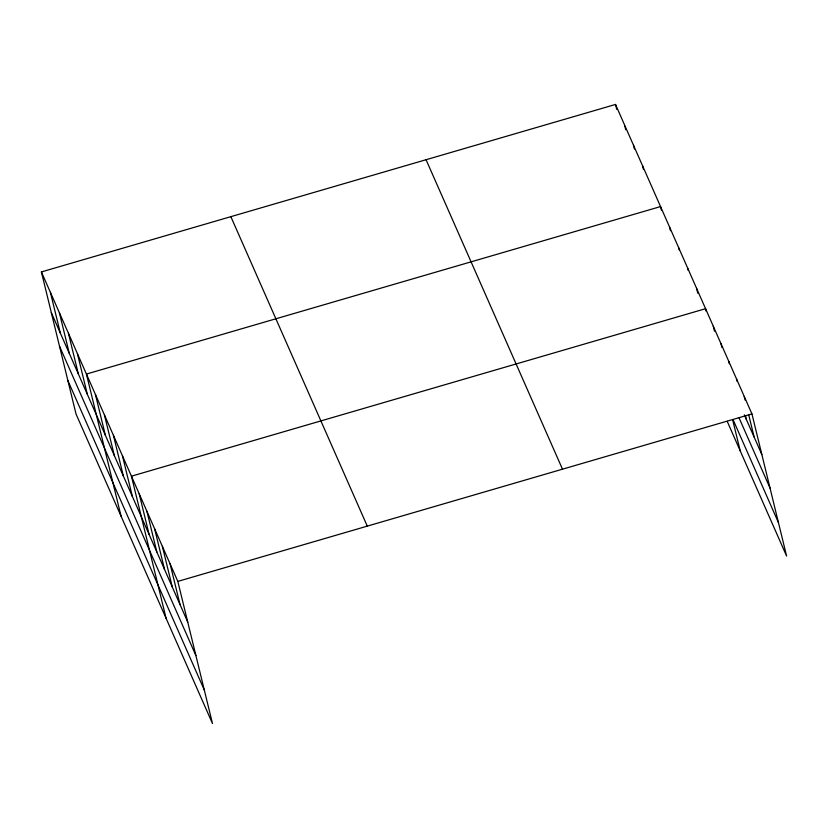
<?xml version="1.0" encoding="UTF-8"?>
<svg xmlns="http://www.w3.org/2000/svg" width="828" height="828" viewBox="0 0 828 828"><rect width="100%" height="100%" fill="white"/><g stroke="black" fill="none" stroke-linecap="round" stroke-linejoin="round"><path stroke-width="1.24" d="M41.4 271.936L177.823 581.401L212.475 723.548L76.052 414.083L41.4 271.936L615.525 104.452L751.948 413.917L786.6 556.064L727.212 421.349M177.823 581.401L751.948 413.917M744.341 414.859L761.863 454.603M739.104 417.943L770.03 488.085M733.08 419.703L778.434 522.582M426.058 159.721L562.491 469.186M230.857 216.667L367.29 526.132M51.315 312.622L187.749 622.087M59.481 346.104L195.905 655.569M67.886 380.601L204.319 690.066M744.217 396.384L745.117 400.079M748.729 414.88L754.132 437.07M736.485 378.841L737.086 381.315M745.5 415.832L746.401 419.537M728.754 361.308L729.354 363.771M721.022 343.775L721.923 347.47M713.291 326.232L714.492 331.169M706.16 311.162L705.559 308.699L131.445 476.183L166.097 618.33M732.656 419.848L740.211 450.846M696.555 288.279L697.766 293.205M687.55 267.848L688.161 270.321M678.546 247.427L679.157 249.89M669.541 227.007L670.452 230.701M661.448 210.281L660.547 206.576L86.422 374.059L121.074 516.206M642.538 165.735L643.439 169.429M633.534 145.304L634.434 149.009M624.83 126.115L625.73 129.81M615.525 104.452L616.725 109.389M170.092 563.858L180.018 604.554M162.36 546.325L172.286 587.011M154.639 528.792L164.555 569.478M146.908 511.249L156.823 551.945M139.176 493.716L149.092 534.402M122.44 455.752L132.356 496.448M113.436 435.331L123.351 476.017M104.431 414.911L114.347 455.597M95.427 394.48L105.342 435.176M77.418 353.639L87.333 394.325M68.413 333.208L78.329 373.904M59.409 312.787L69.324 353.473M50.404 292.356L60.32 333.053"/></g></svg>
